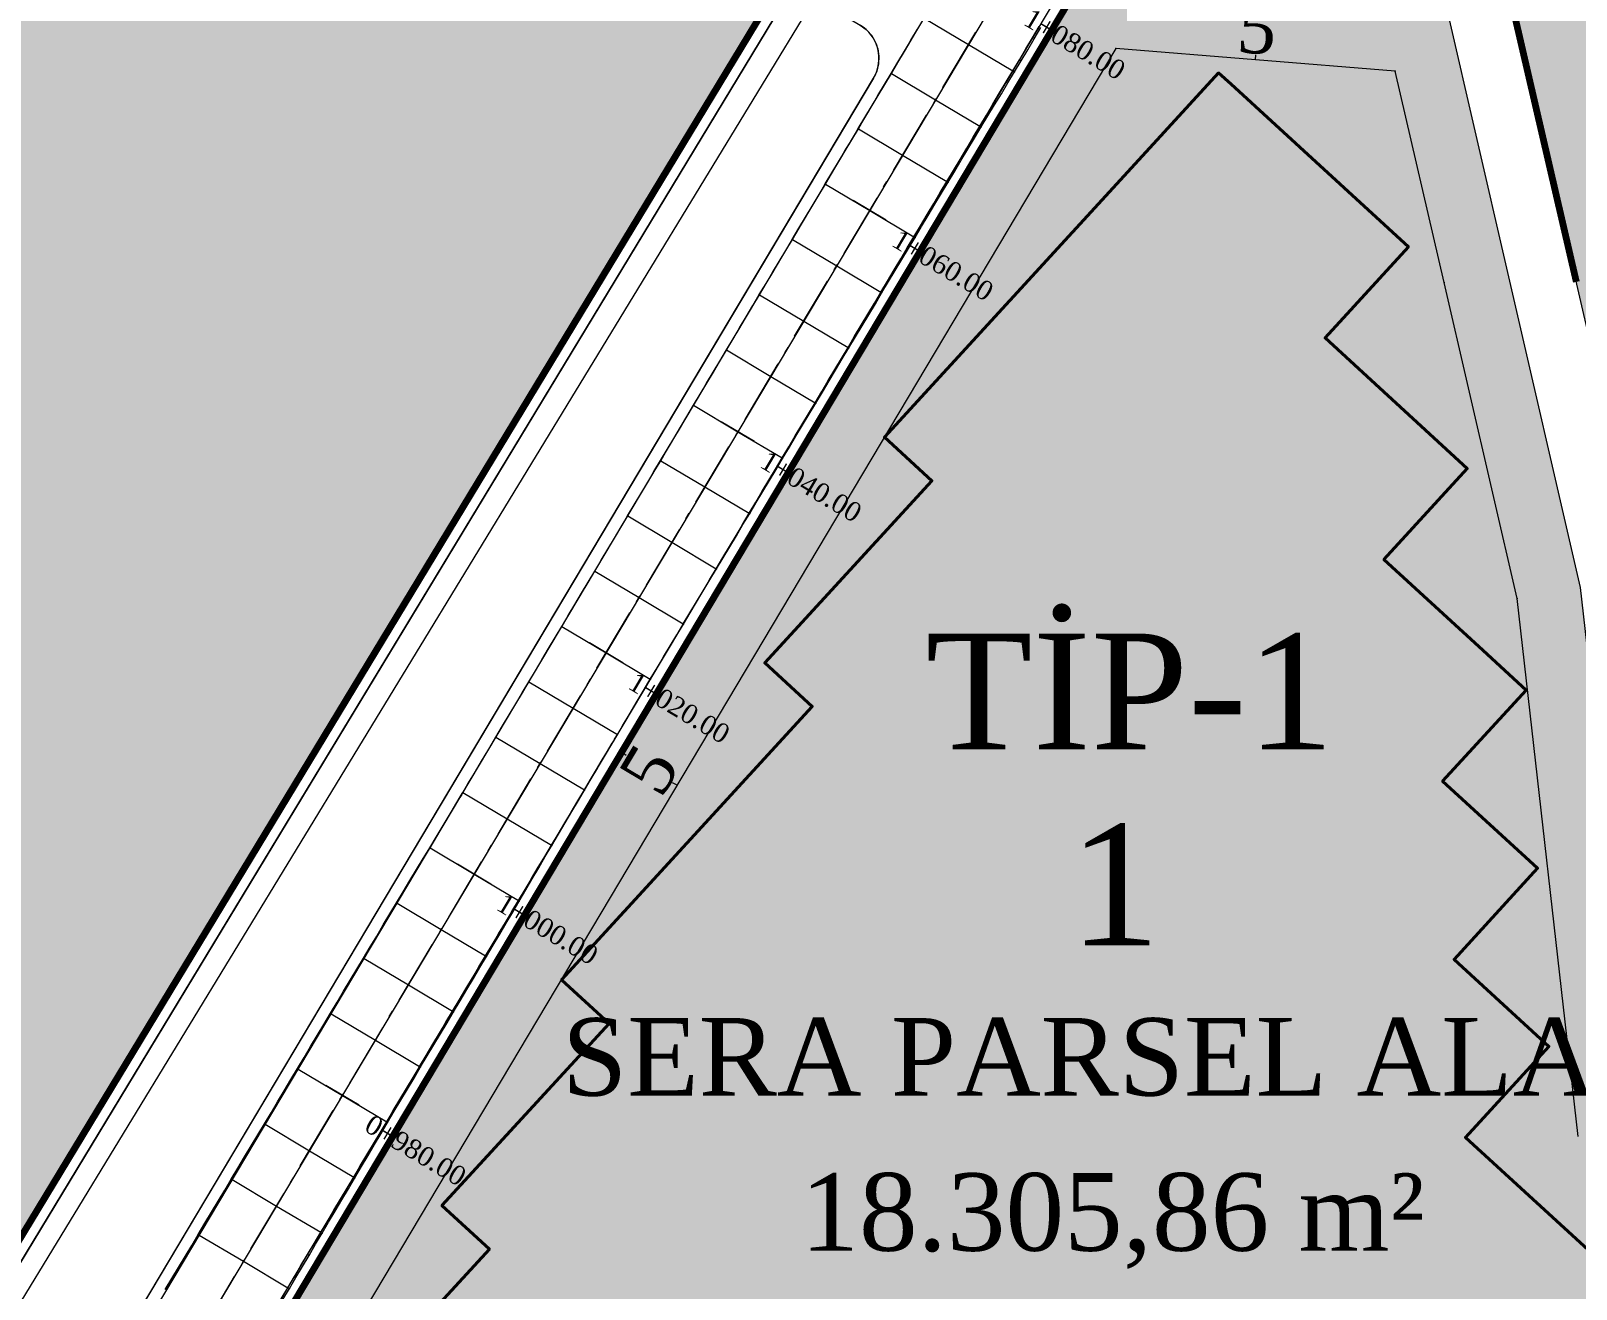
# Model space of a CAD drawing. Header units: metres. Extents: x 478603 to 489313, y 4282657 to 4289463.
# Drawn here: x 480292.3 to 480412.3, y 4287567.8 to 4287665.5 of the extents above; entities that cross this region are included whole.
import ezdxf

# ---------------------------------------------------------------- set-up
doc = ezdxf.new("R2010")
doc.units = ezdxf.units.M
for name, color, linetype, lineweight in [('ADAKENARI', 18, 'Continuous', 0), ('DEGER', 18, 'Continuous', 20), ('EKS_5', 5, 'Continuous', 0), ('EKSENLER', 3, 'Continuous', 0), ('HDA_5', 30, 'Continuous', 0), ('HDO_5', 30, 'Continuous', 0), ('KALDIRIM', 11, 'Continuous', 0), ('KDA_5', 150, 'Continuous', 20), ('KDO_5', 150, 'Continuous', 20), ('KYA_5', 1, 'Continuous', 20), ('KYO_5', 1, 'Continuous', 20), ('PARSEL_ALAN', 254, 'Continuous', 0), ('PARSEL_SERA_ALAN', 9, 'Continuous', 40), ('PL_ALİNMAN', 1, 'Continuous', 0), ('PL_ENKESIT', 1, 'Continuous', 0), ('PL_KM', 4, 'Continuous', 0), ('PL_KMYAZI', 30, 'Continuous', 0), ('REFUJ', 63, 'Continuous', 0), ('REVIZE_ONERI_KAM_SNR', 9, 'Continuous', 0), ('ROL_CEPHE', 1, 'Continuous', 0), ('SEV_KYA_HDA', 3, 'Continuous', 0), ('SEV_KYO_HDO', 3, 'Continuous', 0), ('SEV_YKA_KDA', 3, 'Continuous', 0), ('SEV_YKO_KDO', 3, 'Continuous', 0), ('SNR_PLANONAMAA', 233, 'Continuous', 0), ('SNR_YAPIYAK', 18, 'Continuous', 0), ('YKA_5', 33, 'Continuous', 0), ('YKO_5', 33, 'Continuous', 0)]:
    doc.layers.add(name, color=color, linetype=linetype, lineweight=lineweight)
doc.styles.get("Standard").update_dxf_attribs({"font": 'times.ttf'})

msp = doc.modelspace()

# ---------------------------------------------------------------- hatches: boundary and pattern name
at = {"layer": 'PARSEL_ALAN'}
msp.add_hatch(color=256, dxfattribs=at).paths.add_polyline_path([(480302.06, 4287548.74), (480469.28, 4287395.43), (480458.18, 4287417.68), (480451.65, 4287437.11), (480438.86, 4287505.66), (480417.39, 4287580.58), (480412.67, 4287622.24), (480406.94, 4287647.05), (480402.32, 4287667.05), (480373.88, 4287669.33)])
at = {"layer": 'PARSEL_SERA_ALAN'}
msp.add_hatch(color=256, dxfattribs=at).paths.add_polyline_path([(480321.45, 4287563.79), (480327.94, 4287570.87), (480324.25, 4287574.25), (480337.23, 4287588.4), (480333.54, 4287591.78), (480353.01, 4287613.01), (480349.32, 4287616.39), (480362.3, 4287630.54), (480358.61, 4287633.92), (480378.07, 4287655.15), (480384.56, 4287662.22), (480385.53, 4287661.34), (480399.3, 4287648.71), (480392.82, 4287641.63), (480403.87, 4287631.49), (480397.39, 4287624.42), (480404.76, 4287617.66), (480408.44, 4287614.28), (480401.95, 4287607.2), (480409.32, 4287600.45), (480402.84, 4287593.37), (480410.21, 4287586.61), (480403.72, 4287579.54), (480414.78, 4287569.4), (480408.29, 4287562.32), (480419.35, 4287552.19), (480412.86, 4287545.11), (480423.91, 4287534.97), (480417.43, 4287527.9), (480428.48, 4287517.76), (480422, 4287510.68), (480433.05, 4287500.55), (480426.56, 4287493.47), (480437.62, 4287483.33), (480431.13, 4287476.26), (480438.5, 4287469.5), (480432.02, 4287462.42), (480443.07, 4287452.29), (480436.58, 4287445.21), (480443.96, 4287438.45), (480437.47, 4287431.38), (480308.48, 4287549.64)])
at = {"layer": 'REVIZE_ONERI_KAM_SNR'}
msp.add_hatch(color=256, dxfattribs=at).paths.add_polyline_path([(480391.37, 4287736.67), (479958.38, 4287021.55), (479846.66, 4286823.22), (479817.89, 4286807.32), (479678.54, 4286593.14), (479667.02, 4286563.36), (479171.87, 4285664.49), (479060.05, 4285423.5), (478955.18, 4285211.94), (478971.57, 4285181.44), (478973.58, 4285138.06), (478896.83, 4284994.41), (478884.26, 4284953.22), (478871.38, 4284822.15), (478829.64, 4284818.29), (478829.64, 4284859.4), (478806.79, 4284865.48), (478716.87, 4284674.35), (478705.55, 4284645.23), (478602.86, 4284697.15), (478665.09, 4284834.56), (478661.84, 4284859.59), (478721.27, 4284982.03), (478734.09, 4284989.86), (478857.78, 4285241.35), (478838.86, 4285277.85), (478831.67, 4285382.6), (478866.61, 4285387.39), (478882.65, 4285289.09), (479341.44, 4286225.89), (479492.42, 4286515.34), (479668.69, 4286852.71), (479834.72, 4287134.36), (480316.15, 4287820.51), (480353.75, 4287856.55), (480321.39, 4287969.42), (480358.64, 4287985.06), (480384.47, 4287906.35), (480463.86, 4288018.44), (480598.66, 4288207.44), (480775.09, 4288481.28), (480856.22, 4288581.77), (481195.87, 4289025.92), (481277.92, 4288967.09), (481191.32, 4288856.62), (480684.78, 4288177.97), (480420.91, 4287781.11), (480447.15, 4287667.53), (480456.56, 4287584.46), (480422.31, 4287581.55), (480417.61, 4287623.09), (480404.49, 4287679.88)])

# ---------------------------------------------------------------- linework, layer by layer
at = {"layer": 'ADAKENARI', "lineweight": 200}
for p, q in [((480391.37, 4287736.67), (479958.38, 4287021.55)), ((480391.37, 4287736.67), (480412.32, 4287645.99)), ((480032.45, 4287096.08), (480373.88, 4287669.33))]:
    msp.add_line(p, q, dxfattribs=at)
at = {"layer": 'EKS_5'}
for p in [(480365.14, 4287664.42, 952.98), (480362.58, 4287660.13, 952.99), (480360.02, 4287655.83, 953.01), (480357.47, 4287651.54, 953.03), (480354.91, 4287647.24, 953.05), (480352.35, 4287642.94, 953.07), (480349.79, 4287638.65, 953.08), (480347.23, 4287634.35, 953.1), (480344.67, 4287630.06, 953.12), (480342.11, 4287625.76, 953.14), (480339.56, 4287621.47, 953.15), (480337, 4287617.17, 953.17), (480334.44, 4287612.87, 953.19), (480331.88, 4287608.58, 953.21), (480329.32, 4287604.28, 953.23), (480326.76, 4287599.99, 953.24), (480324.2, 4287595.69, 953.26), (480321.65, 4287591.4, 953.28), (480319.09, 4287587.1, 953.3), (480316.53, 4287582.8, 953.32), (480313.97, 4287578.51, 953.33), (480311.41, 4287574.21, 953.35), (480308.85, 4287569.92, 953.37)]:
    msp.add_point(p, dxfattribs=at)
at = {"layer": 'EKSENLER'}
msp.add_line((480392.57, 4287710.48), (480029.26, 4287100.49), dxfattribs=at)
at = {"layer": 'HDA_5'}
msp.add_polyline3d([(480311.79, 4287567.01, 953.32), (480312.3, 4287567.86, 953.32), (480312.81, 4287568.72, 953.32), (480313.32, 4287569.58, 953.31), (480313.83, 4287570.44, 953.31), (480314.35, 4287571.3, 953.3), (480314.86, 4287572.16, 953.3), (480315.37, 4287573.02, 953.3), (480315.88, 4287573.88, 953.29), (480316.39, 4287574.74, 953.29), (480316.9, 4287575.6, 953.29), (480317.42, 4287576.46, 953.28), (480317.93, 4287577.32, 953.28), (480318.44, 4287578.17, 953.28), (480318.95, 4287579.03, 953.27), (480319.46, 4287579.89, 953.27), (480319.97, 4287580.75, 953.27), (480320.49, 4287581.61, 953.26), (480321, 4287582.47, 953.26), (480321.51, 4287583.33, 953.25), (480322.02, 4287584.19, 953.25), (480322.53, 4287585.05, 953.25), (480323.04, 4287585.91, 953.24), (480323.56, 4287586.77, 953.24), (480324.07, 4287587.63, 953.24), (480324.58, 4287588.48, 953.23), (480325.09, 4287589.34, 953.23), (480325.6, 4287590.2, 953.23), (480326.11, 4287591.06, 953.22), (480326.63, 4287591.92, 953.22), (480327.14, 4287592.78, 953.22), (480327.65, 4287593.64, 953.21), (480328.16, 4287594.5, 953.21), (480328.67, 4287595.36, 953.2), (480329.19, 4287596.22, 953.2), (480329.7, 4287597.08, 953.2), (480330.21, 4287597.94, 953.19), (480330.72, 4287598.79, 953.19), (480331.23, 4287599.65, 953.19), (480331.74, 4287600.51, 953.18), (480332.26, 4287601.37, 953.18), (480332.77, 4287602.23, 953.18), (480333.28, 4287603.09, 953.17), (480333.79, 4287603.95, 953.17), (480334.3, 4287604.81, 953.17), (480334.81, 4287605.67, 953.16), (480335.33, 4287606.53, 953.16), (480336.35, 4287608.24, 953.22)], dxfattribs=at)
for p in [(480335.33, 4287606.53, 953.16), (480332.77, 4287602.23, 953.18), (480330.21, 4287597.94, 953.19), (480327.65, 4287593.64, 953.21), (480325.09, 4287589.34, 953.23), (480322.53, 4287585.05, 953.25), (480319.97, 4287580.75, 953.27), (480317.42, 4287576.46, 953.28), (480314.86, 4287572.16, 953.3), (480312.3, 4287567.86, 953.32)]:
    msp.add_point(p, dxfattribs=at)
at = {"layer": 'HDO_5'}
msp.add_polyline3d([(480302.85, 4287567.67, 953.34), (480303.36, 4287568.53, 953.33), (480303.87, 4287569.39, 953.33), (480304.38, 4287570.25, 953.33), (480304.9, 4287571.11, 953.32), (480305.41, 4287571.97, 953.32), (480305.92, 4287572.83, 953.32), (480306.43, 4287573.69, 953.31), (480306.94, 4287574.55, 953.31), (480307.45, 4287575.41, 953.3), (480307.97, 4287576.26, 953.3), (480308.48, 4287577.12, 953.3), (480308.99, 4287577.98, 953.29), (480309.5, 4287578.84, 953.29), (480310.01, 4287579.7, 953.29), (480310.53, 4287580.56, 953.28), (480311.04, 4287581.42, 953.28), (480311.55, 4287582.28, 953.28), (480312.06, 4287583.14, 953.27), (480312.57, 4287584, 953.27), (480313.08, 4287584.86, 953.27), (480313.6, 4287585.72, 953.26), (480314.11, 4287586.57, 953.26), (480314.62, 4287587.43, 953.25), (480315.13, 4287588.29, 953.25), (480315.64, 4287589.15, 953.25), (480316.15, 4287590.01, 953.24), (480316.67, 4287590.87, 953.24), (480317.18, 4287591.73, 953.24), (480317.69, 4287592.59, 953.23), (480318.2, 4287593.45, 953.23), (480318.71, 4287594.31, 953.23), (480319.22, 4287595.17, 953.22), (480319.74, 4287596.03, 953.22), (480320.25, 4287596.88, 953.22), (480320.76, 4287597.74, 953.21), (480321.27, 4287598.6, 953.21), (480321.78, 4287599.46, 953.2), (480322.29, 4287600.32, 953.2), (480322.81, 4287601.18, 953.2), (480323.32, 4287602.04, 953.19), (480324.37, 4287603.8, 953.26)], dxfattribs=at)
for p in [(480323.32, 4287602.04, 953.19), (480320.76, 4287597.74, 953.21), (480318.2, 4287593.45, 953.23), (480315.64, 4287589.15, 953.25), (480313.08, 4287584.86, 953.27), (480310.53, 4287580.56, 953.28), (480307.97, 4287576.26, 953.3), (480305.41, 4287571.97, 953.32)]:
    msp.add_point(p, dxfattribs=at)
at = {"layer": 'KALDIRIM'}
for p, q in [((479854.18, 4286814.36), (480371.62, 4287683.12)), ((480378.66, 4287679.3), (480032.7, 4287098.44))]:
    msp.add_line(p, q, dxfattribs=at)
at = {"layer": 'KDA_5'}
msp.add_polyline3d([(480337.4, 4287610.03, 953.19), (480337.45, 4287610.11, 953.19), (480337.5, 4287610.19, 953.18), (480337.57, 4287610.3, 953.16), (480337.67, 4287610.48, 953.15), (480337.88, 4287610.83, 953.11), (480338.28, 4287611.5, 953.1), (480338.79, 4287612.36, 953.09), (480339.34, 4287613.27, 953.09), (480339.89, 4287614.2, 953.08), (480340.44, 4287615.12, 953.07), (480340.97, 4287616, 953.03), (480341.48, 4287616.86, 952.99), (480341.99, 4287617.71, 952.95), (480342.5, 4287618.56, 952.91), (480343.01, 4287619.41, 952.87), (480343.52, 4287620.27, 952.81), (480344.03, 4287621.12, 952.74), (480344.55, 4287621.98, 952.67), (480345.06, 4287622.84, 952.61), (480345.58, 4287623.7, 952.54), (480346.09, 4287624.56, 952.49), (480346.61, 4287625.42, 952.44), (480347.12, 4287626.27, 952.39), (480347.63, 4287627.13, 952.34), (480348.15, 4287627.99, 952.28), (480348.66, 4287628.85, 952.23), (480349.17, 4287629.71, 952.18), (480349.69, 4287630.56, 952.13), (480350.2, 4287631.42, 952.08), (480350.71, 4287632.28, 952.03), (480351.23, 4287633.14, 951.99), (480351.74, 4287634, 951.94), (480352.26, 4287634.85, 951.9), (480352.77, 4287635.71, 951.85), (480353.28, 4287636.57, 951.81), (480353.8, 4287637.43, 951.75), (480354.31, 4287638.29, 951.7), (480354.82, 4287639.14, 951.64), (480355.34, 4287640, 951.59), (480355.85, 4287640.86, 951.54), (480356.37, 4287641.72, 951.49), (480356.88, 4287642.57, 951.44), (480357.39, 4287643.43, 951.39), (480357.91, 4287644.29, 951.34), (480358.42, 4287645.15, 951.29), (480358.93, 4287646.01, 951.24), (480359.45, 4287646.86, 951.19), (480359.96, 4287647.72, 951.13), (480360.48, 4287648.58, 951.08), (480360.99, 4287649.44, 951.03), (480361.5, 4287650.3, 950.98), (480362.02, 4287651.15, 950.93), (480362.53, 4287652.01, 950.88), (480363.04, 4287652.87, 950.83), (480363.56, 4287653.73, 950.78), (480364.07, 4287654.59, 950.72), (480364.58, 4287655.44, 950.66), (480365.1, 4287656.3, 950.6), (480365.61, 4287657.16, 950.54), (480366.13, 4287658.02, 950.48), (480366.65, 4287658.87, 950.32), (480367.17, 4287659.73, 950.15), (480367.69, 4287660.58, 949.99), (480368.2, 4287661.44, 949.82), (480368.72, 4287662.29, 949.66), (480369.23, 4287663.15, 949.71), (480369.74, 4287664.01, 949.77), (480370.25, 4287664.87, 949.83), (480370.76, 4287665.73, 949.88)], dxfattribs=at)
for p in [(480368.72, 4287662.29, 949.66), (480366.13, 4287658.02, 950.48), (480363.56, 4287653.73, 950.78), (480360.99, 4287649.44, 951.03), (480358.42, 4287645.15, 951.29), (480355.85, 4287640.86, 951.54), (480353.28, 4287636.57, 951.81), (480350.71, 4287632.28, 952.03), (480348.15, 4287627.99, 952.28), (480345.58, 4287623.7, 952.54), (480343.01, 4287619.41, 952.87), (480340.44, 4287615.12, 953.07), (480337.88, 4287610.83, 953.11)]:
    msp.add_point(p, dxfattribs=at)
at = {"layer": 'KDO_5'}
msp.add_polyline3d([(480325.68, 4287605.98, 953.23), (480325.66, 4287605.96, 953.21), (480325.66, 4287605.95, 953.2), (480325.66, 4287605.96, 953.19), (480325.71, 4287606.04, 953.12), (480325.88, 4287606.33, 952.9), (480326.27, 4287606.99, 952.87), (480326.78, 4287607.84, 952.84), (480327.33, 4287608.76, 952.8), (480327.89, 4287609.7, 952.77), (480328.44, 4287610.63, 952.73), (480328.97, 4287611.51, 952.73), (480329.48, 4287612.37, 952.73), (480329.99, 4287613.22, 952.73), (480330.49, 4287614.07, 952.72), (480331, 4287614.92, 952.72), (480331.51, 4287615.78, 952.72), (480332.02, 4287616.64, 952.72), (480332.53, 4287617.5, 952.72), (480333.05, 4287618.36, 952.72), (480333.56, 4287619.22, 952.72), (480334.07, 4287620.08, 952.65), (480334.58, 4287620.94, 952.58), (480335.09, 4287621.8, 952.52), (480335.6, 4287622.66, 952.45), (480336.12, 4287623.51, 952.38), (480336.63, 4287624.37, 952.32), (480337.14, 4287625.23, 952.27), (480337.65, 4287626.09, 952.21), (480338.16, 4287626.95, 952.15), (480338.67, 4287627.81, 952.1), (480339.19, 4287628.67, 952.07), (480339.7, 4287629.53, 952.03), (480340.21, 4287630.39, 952), (480340.72, 4287631.25, 951.97), (480341.23, 4287632.11, 951.94), (480341.74, 4287632.97, 951.88), (480342.25, 4287633.83, 951.82), (480342.77, 4287634.69, 951.76), (480343.28, 4287635.54, 951.7), (480343.79, 4287636.4, 951.65), (480344.3, 4287637.26, 951.58), (480344.81, 4287638.12, 951.52), (480345.32, 4287638.98, 951.46), (480345.84, 4287639.84, 951.4), (480346.35, 4287640.7, 951.34), (480346.86, 4287641.56, 951.29), (480347.37, 4287642.42, 951.24), (480347.88, 4287643.28, 951.19), (480348.39, 4287644.14, 951.14), (480348.9, 4287645, 951.1), (480349.42, 4287645.86, 951.06), (480349.93, 4287646.72, 951.03), (480350.44, 4287647.57, 950.99), (480350.95, 4287648.43, 950.96), (480351.46, 4287649.29, 950.93), (480351.97, 4287650.15, 950.87), (480352.49, 4287651.01, 950.81), (480353, 4287651.87, 950.75), (480353.51, 4287652.73, 950.69), (480354.02, 4287653.59, 950.63), (480354.53, 4287654.45, 950.56), (480355.04, 4287655.31, 950.48), (480355.55, 4287656.17, 950.4), (480356.07, 4287657.03, 950.32), (480356.58, 4287657.89, 950.25), (480357.09, 4287658.75, 950.2), (480357.6, 4287659.6, 950.15), (480358.11, 4287660.46, 950.1), (480358.62, 4287661.32, 950.06), (480359.13, 4287662.18, 950.01), (480359.65, 4287663.04, 949.88), (480360.16, 4287663.9, 949.75), (480360.67, 4287664.76, 949.62), (480361.18, 4287665.62, 949.49)], dxfattribs=at)
for p in [(480359.13, 4287662.18, 950.01), (480356.58, 4287657.89, 950.25), (480354.02, 4287653.59, 950.63), (480351.46, 4287649.29, 950.93), (480348.9, 4287645, 951.1), (480346.35, 4287640.7, 951.34), (480343.79, 4287636.4, 951.65), (480341.23, 4287632.11, 951.94), (480338.67, 4287627.81, 952.1), (480336.12, 4287623.51, 952.38), (480333.56, 4287619.22, 952.72), (480331, 4287614.92, 952.72), (480328.44, 4287610.63, 952.73), (480325.88, 4287606.33, 952.9)]:
    msp.add_point(p, dxfattribs=at)
at = {"layer": 'KYA_5'}
msp.add_polyline3d([(480311.9, 4287566.94, 954.61), (480312.41, 4287567.8, 954.59), (480312.92, 4287568.66, 954.56), (480313.43, 4287569.52, 954.53), (480313.94, 4287570.38, 954.51), (480314.45, 4287571.24, 954.48), (480314.96, 4287572.1, 954.45), (480315.46, 4287572.96, 954.41), (480315.97, 4287573.82, 954.37), (480316.48, 4287574.68, 954.33), (480316.99, 4287575.55, 954.29), (480317.5, 4287576.41, 954.25), (480318.01, 4287577.27, 954.22), (480318.52, 4287578.13, 954.19), (480319.03, 4287578.99, 954.15), (480319.54, 4287579.85, 954.12), (480320.04, 4287580.71, 954.09), (480320.56, 4287581.57, 954.08), (480321.07, 4287582.43, 954.07), (480321.58, 4287583.29, 954.06), (480322.09, 4287584.15, 954.05), (480322.6, 4287585.01, 954.04), (480323.11, 4287585.87, 954.04), (480323.62, 4287586.73, 954.04), (480324.14, 4287587.58, 954.03), (480324.65, 4287588.44, 954.03), (480325.16, 4287589.3, 954.02), (480325.67, 4287590.16, 954.02), (480326.18, 4287591.02, 954.02), (480326.7, 4287591.88, 954.01), (480327.21, 4287592.74, 954.01), (480327.72, 4287593.6, 954), (480328.23, 4287594.46, 953.97), (480328.74, 4287595.32, 953.93), (480329.25, 4287596.18, 953.9), (480329.76, 4287597.04, 953.86), (480330.26, 4287597.9, 953.83), (480330.77, 4287598.76, 953.74), (480331.27, 4287599.63, 953.65), (480331.77, 4287600.49, 953.56), (480332.28, 4287601.35, 953.47), (480332.78, 4287602.22, 953.38), (480333.3, 4287603.1, 953.35), (480333.82, 4287603.97, 953.32), (480334.34, 4287604.84, 953.29), (480334.85, 4287605.7, 953.26), (480335.33, 4287606.52, 953.24), (480335.77, 4287607.27, 953.23), (480336.19, 4287607.97, 953.22), (480336.6, 4287608.66, 953.21), (480337, 4287609.35, 953.2), (480337.4, 4287610.03, 953.19)], dxfattribs=at)
for p in [(480335.33, 4287606.52, 953.24), (480332.78, 4287602.22, 953.38), (480330.26, 4287597.9, 953.83), (480327.72, 4287593.6, 954), (480325.16, 4287589.3, 954.02), (480322.6, 4287585.01, 954.04), (480320.04, 4287580.71, 954.09), (480317.5, 4287576.41, 954.25), (480314.96, 4287572.1, 954.45), (480312.41, 4287567.8, 954.59)]:
    msp.add_point(p, dxfattribs=at)
at = {"layer": 'KYO_5'}
msp.add_polyline3d([(480302.78, 4287567.72, 954.2), (480303.29, 4287568.58, 954.18), (480303.8, 4287569.43, 954.16), (480304.31, 4287570.29, 954.14), (480304.83, 4287571.15, 954.12), (480305.34, 4287572.01, 954.1), (480305.85, 4287572.87, 954.09), (480306.37, 4287573.73, 954.07), (480306.88, 4287574.58, 954.05), (480307.39, 4287575.44, 954.04), (480307.9, 4287576.3, 954.02), (480308.42, 4287577.16, 954), (480308.93, 4287578.02, 953.97), (480309.45, 4287578.88, 953.94), (480309.96, 4287579.73, 953.91), (480310.47, 4287580.59, 953.89), (480310.99, 4287581.45, 953.87), (480311.5, 4287582.31, 953.86), (480312.01, 4287583.17, 953.84), (480312.52, 4287584.03, 953.82), (480313.04, 4287584.88, 953.81), (480313.55, 4287585.74, 953.8), (480314.06, 4287586.6, 953.79), (480314.57, 4287587.46, 953.78), (480315.09, 4287588.32, 953.77), (480315.6, 4287589.18, 953.76), (480316.11, 4287590.04, 953.74), (480316.62, 4287590.9, 953.72), (480317.14, 4287591.75, 953.7), (480317.65, 4287592.61, 953.69), (480318.16, 4287593.47, 953.67), (480318.68, 4287594.33, 953.64), (480319.19, 4287595.18, 953.62), (480319.7, 4287596.04, 953.59), (480320.22, 4287596.9, 953.57), (480320.73, 4287597.76, 953.54), (480321.25, 4287598.62, 953.49), (480321.77, 4287599.49, 953.44), (480322.29, 4287600.35, 953.38), (480322.81, 4287601.21, 953.33), (480323.31, 4287602.04, 953.28), (480323.8, 4287602.85, 953.27), (480324.27, 4287603.64, 953.26), (480324.74, 4287604.42, 953.25), (480325.21, 4287605.2, 953.24), (480325.68, 4287605.98, 953.23)], dxfattribs=at)
for p in [(480323.31, 4287602.04, 953.28), (480320.73, 4287597.76, 953.54), (480318.16, 4287593.47, 953.67), (480315.6, 4287589.18, 953.76), (480313.04, 4287584.88, 953.81), (480310.47, 4287580.59, 953.89), (480307.9, 4287576.3, 954.02), (480305.34, 4287572.01, 954.1)]:
    msp.add_point(p, dxfattribs=at)
at = {"layer": 'PARSEL_ALAN'}
for points in [[(480302.06, 4287548.74, 954.88), (480469.28, 4287395.43, 964.15), (480458.18, 4287417.68, 963.42), (480451.65, 4287437.11, 962.91), (480438.86, 4287505.66, 959.76), (480417.39, 4287580.58, 957.45), (480412.67, 4287622.24, 955.64), (480406.94, 4287647.05, 954.03), (480402.32, 4287667.05, 952.65), (480373.88, 4287669.33, 950.24), (480302.06, 4287548.74, 954.88)], [(480302.06, 4287548.74, 0), (480469.28, 4287395.43, 0), (480458.18, 4287417.68, 0), (480451.65, 4287437.11, 0), (480438.86, 4287505.66, 0), (480417.39, 4287580.58, 0), (480412.67, 4287622.24, 0), (480406.94, 4287647.05, 0), (480402.32, 4287667.05, 0), (480373.88, 4287669.33, 0), (480302.06, 4287548.74, 0)]]:
    msp.add_polyline3d(points, close=True, dxfattribs=at)
at = {"layer": 'PARSEL_SERA_ALAN'}
msp.add_polyline3d([(480321.45, 4287563.79, 0), (480327.94, 4287570.87, 0), (480324.25, 4287574.25, 0), (480337.23, 4287588.4, 0), (480333.54, 4287591.78, 0), (480353.01, 4287613.01, 0), (480349.32, 4287616.39, 0), (480362.3, 4287630.54, 0), (480358.61, 4287633.92, 0), (480378.07, 4287655.15, 0), (480384.56, 4287662.22, 0), (480385.53, 4287661.34, 0), (480399.3, 4287648.71, 0), (480392.82, 4287641.63, 0), (480403.87, 4287631.49, 0), (480397.39, 4287624.42, 0), (480404.76, 4287617.66, 0), (480408.44, 4287614.28, 0), (480401.95, 4287607.2, 0), (480409.32, 4287600.45, 0), (480402.84, 4287593.37, 0), (480410.21, 4287586.61, 0), (480403.72, 4287579.54, 0), (480414.78, 4287569.4, 0)], dxfattribs=at)
msp.add_polyline3d([(480321.45, 4287563.79, 0), (480327.94, 4287570.87, 0), (480324.25, 4287574.25, 0), (480337.23, 4287588.4, 0), (480333.54, 4287591.78, 0), (480353.01, 4287613.01, 0), (480349.32, 4287616.39, 0), (480362.3, 4287630.54, 0), (480358.61, 4287633.92, 0), (480378.07, 4287655.15, 0), (480384.56, 4287662.22, 0), (480385.53, 4287661.34, 0), (480399.3, 4287648.71, 0), (480392.82, 4287641.63, 0), (480403.87, 4287631.49, 0), (480397.39, 4287624.42, 0), (480404.76, 4287617.66, 0), (480408.44, 4287614.28, 0), (480401.95, 4287607.2, 0), (480409.32, 4287600.45, 0), (480402.84, 4287593.37, 0), (480410.21, 4287586.61, 0), (480403.72, 4287579.54, 0), (480414.78, 4287569.4, 0)], dxfattribs=at)
at = {"layer": 'PL_ALİNMAN'}
for p, q in [((480363.16, 4287661.09), (480365.71, 4287665.38)), ((480362.39, 4287659.8), (480362.64, 4287660.23)), ((480359.32, 4287654.64), (480361.88, 4287658.94)), ((480358.55, 4287653.36), (480358.81, 4287653.78)), ((480355.48, 4287648.2), (480358.04, 4287652.5)), ((480354.71, 4287646.91), (480354.97, 4287647.34)), ((480351.64, 4287641.76), (480354.2, 4287646.05)), ((480350.87, 4287640.47), (480351.13, 4287640.9)), ((480347.8, 4287635.31), (480350.36, 4287639.61)), ((480347.04, 4287634.02), (480347.29, 4287634.45)), ((480343.97, 4287628.87), (480346.52, 4287633.17)), ((480343.2, 4287627.58), (480343.45, 4287628.01)), ((480340.13, 4287622.43), (480342.69, 4287626.72)), ((480339.36, 4287621.14), (480339.62, 4287621.57)), ((480336.29, 4287615.98), (480338.85, 4287620.28)), ((480335.52, 4287614.69), (480335.78, 4287615.12)), ((480332.45, 4287609.54), (480335.01, 4287613.83)), ((480331.68, 4287608.25), (480331.94, 4287608.68)), ((480328.61, 4287603.09), (480331.17, 4287607.39)), ((480327.85, 4287601.81), (480328.1, 4287602.24)), ((480324.78, 4287596.65), (480327.34, 4287600.95)), ((480324.01, 4287595.36), (480324.26, 4287595.79)), ((480320.94, 4287590.21), (480323.5, 4287594.5)), ((480320.17, 4287588.92), (480320.43, 4287589.35)), ((480317.1, 4287583.76), (480319.66, 4287588.06)), ((480316.33, 4287582.48), (480316.59, 4287582.9)), ((480313.26, 4287577.32), (480315.82, 4287581.62)), ((480312.5, 4287576.03), (480312.75, 4287576.46)), ((480309.42, 4287570.88), (480311.98, 4287575.17)), ((480308.66, 4287569.59), (480308.91, 4287570.02)), ((480305.59, 4287564.43), (480308.15, 4287568.73))]:
    msp.add_line(p, q, dxfattribs=at)
at = {"layer": 'PL_ENKESIT'}
for points in [[(480361.69, 4287666.48, 949.36), (480361.71, 4287666.47, 952.98), (480365.14, 4287664.42, 952.98), (480368.58, 4287662.38, 952.98), (480368.72, 4287662.29, 949.66)], [(480359.13, 4287662.18, 950.01), (480359.15, 4287662.17, 952.99), (480362.58, 4287660.13, 952.99), (480366.02, 4287658.08, 952.99), (480366.13, 4287658.02, 950.48)], [(480356.58, 4287657.89, 950.25), (480356.59, 4287657.88, 953.01), (480360.02, 4287655.83, 953.01), (480363.46, 4287653.79, 953.01), (480363.56, 4287653.73, 950.78)], [(480354.02, 4287653.59, 950.63), (480354.03, 4287653.58, 953.03), (480357.47, 4287651.54, 953.03), (480360.9, 4287649.49, 953.03), (480360.99, 4287649.44, 951.03)], [(480351.46, 4287649.29, 950.93), (480351.47, 4287649.29, 953.05), (480354.91, 4287647.24, 953.05), (480358.34, 4287645.19, 953.05), (480358.42, 4287645.15, 951.29)], [(480348.9, 4287645, 951.1), (480348.91, 4287644.99, 953.07), (480352.35, 4287642.94, 953.07), (480355.79, 4287640.9, 953.07), (480355.85, 4287640.86, 951.54)], [(480346.35, 4287640.7, 951.34), (480346.35, 4287640.7, 953.08), (480349.79, 4287638.65, 953.08), (480353.23, 4287636.6, 953.08), (480353.28, 4287636.57, 951.81)], [(480343.79, 4287636.4, 951.65), (480343.8, 4287636.4, 953.1), (480347.23, 4287634.35, 953.1), (480350.67, 4287632.31, 953.1), (480350.71, 4287632.28, 952.03)], [(480341.23, 4287632.11, 951.94), (480341.24, 4287632.1, 953.12), (480344.67, 4287630.06, 953.12), (480348.11, 4287628.01, 953.12), (480348.15, 4287627.99, 952.28)], [(480338.67, 4287627.81, 952.1), (480338.68, 4287627.81, 953.14), (480342.11, 4287625.76, 953.14), (480345.55, 4287623.71, 953.14), (480345.58, 4287623.7, 952.54)], [(480336.12, 4287623.51, 952.38), (480336.12, 4287623.51, 953.15), (480339.56, 4287621.47, 953.15), (480342.99, 4287619.42, 953.15), (480343.01, 4287619.41, 952.87)], [(480333.56, 4287619.22, 952.72), (480333.56, 4287619.22, 953.17), (480337, 4287617.17, 953.17), (480340.43, 4287615.12, 953.17), (480340.44, 4287615.12, 953.07)], [(480331, 4287614.92, 952.72), (480331, 4287614.92, 953.19), (480334.44, 4287612.87, 953.19), (480337.88, 4287610.83, 953.19), (480337.88, 4287610.83, 953.11)], [(480328.44, 4287610.63, 952.73), (480328.44, 4287610.63, 953.21), (480331.88, 4287608.58, 953.21), (480335.32, 4287606.53, 953.21), (480335.33, 4287606.53, 953.16), (480335.33, 4287606.52, 953.24)], [(480325.88, 4287606.33, 952.9), (480325.89, 4287606.33, 953.23), (480329.32, 4287604.28, 953.23), (480332.76, 4287602.24, 953.23), (480332.77, 4287602.23, 953.18), (480332.78, 4287602.22, 953.38)], [(480323.31, 4287602.04, 953.28), (480323.32, 4287602.04, 953.19), (480323.33, 4287602.03, 953.24), (480326.76, 4287599.99, 953.24), (480330.2, 4287597.94, 953.24), (480330.21, 4287597.94, 953.19), (480330.26, 4287597.9, 953.83)], [(480320.73, 4287597.76, 953.54), (480320.76, 4287597.74, 953.21), (480320.77, 4287597.74, 953.26), (480324.2, 4287595.69, 953.26), (480327.64, 4287593.64, 953.26), (480327.65, 4287593.64, 953.21), (480327.72, 4287593.6, 954)], [(480318.16, 4287593.47, 953.67), (480318.2, 4287593.45, 953.23), (480318.21, 4287593.44, 953.28), (480321.65, 4287591.4, 953.28), (480325.08, 4287589.35, 953.28), (480325.09, 4287589.34, 953.23), (480325.16, 4287589.3, 954.02)], [(480315.6, 4287589.18, 953.76), (480315.64, 4287589.15, 953.25), (480315.65, 4287589.15, 953.3), (480319.09, 4287587.1, 953.3), (480322.52, 4287585.05, 953.3), (480322.53, 4287585.05, 953.25), (480322.6, 4287585.01, 954.04)], [(480313.04, 4287584.88, 953.81), (480313.08, 4287584.86, 953.27), (480313.09, 4287584.85, 953.32), (480316.53, 4287582.8, 953.32), (480319.97, 4287580.76, 953.32), (480319.97, 4287580.75, 953.27), (480320.04, 4287580.71, 954.09)], [(480310.47, 4287580.59, 953.89), (480310.53, 4287580.56, 953.28), (480310.53, 4287580.56, 953.33), (480313.97, 4287578.51, 953.33), (480317.41, 4287576.46, 953.33), (480317.42, 4287576.46, 953.28), (480317.5, 4287576.41, 954.25)], [(480307.9, 4287576.3, 954.02), (480307.97, 4287576.26, 953.3), (480307.98, 4287576.26, 953.35), (480311.41, 4287574.21, 953.35), (480314.85, 4287572.17, 953.35), (480314.86, 4287572.16, 953.3), (480314.96, 4287572.1, 954.45)], [(480305.34, 4287572.01, 954.1), (480305.41, 4287571.97, 953.32), (480305.42, 4287571.96, 953.37), (480308.85, 4287569.92, 953.37), (480312.29, 4287567.87, 953.37), (480312.3, 4287567.86, 953.32), (480312.41, 4287567.8, 954.59)]]:
    msp.add_polyline3d(points, dxfattribs=at)
at = {"layer": 'PL_KM'}
for p, q in [((480358.76, 4287650.77), (480356.18, 4287652.3)), ((480348.52, 4287633.59), (480345.94, 4287635.12)), ((480338.29, 4287616.4), (480335.71, 4287617.94)), ((480328.05, 4287599.22), (480325.47, 4287600.75)), ((480317.82, 4287582.04), (480315.24, 4287583.57))]:
    msp.add_line(p, q, dxfattribs=at)
at = {"layer": 'REFUJ'}
for p, q in [((480350.02, 4287666.45), (479959.25, 4287021.04)), ((479853.4, 4286815.01), (480357.77, 4287661.82))]:
    msp.add_line(p, q, dxfattribs=at)
msp.add_polyline3d([(479959.25, 4287021.04, 0), (480350.02, 4287666.45, 0), (480350.37, 4287666.92, 0), (480350.81, 4287667.31, 0), (480351.31, 4287667.61, 0), (480351.86, 4287667.81, 0), (480352.44, 4287667.9, 0), (480353.02, 4287667.87, 0), (480353.59, 4287667.73, 0), (480354.12, 4287667.48, 0), (480356.72, 4287665.93, 0), (480357.2, 4287665.58, 0), (480357.6, 4287665.15, 0), (480357.9, 4287664.64, 0), (480358.1, 4287664.09, 0), (480358.19, 4287663.51, 0), (480358.16, 4287662.92, 0), (480358.02, 4287662.35, 0), (480357.77, 4287661.82, 0), (479853.4, 4286815.01, 0)], dxfattribs=at)
msp.add_arc((480355.19, 4287663.35), 3, 329.2217, 59.2678, dxfattribs=at)
at = {"layer": 'REVIZE_ONERI_KAM_SNR'}
for points in [[(480684.78, 4288177.97, 0), (480420.91, 4287781.11, 0), (480447.15, 4287667.53, 0), (480456.56, 4287584.46, 0), (480422.31, 4287581.55, 0), (480417.61, 4287623.09, 0), (480404.49, 4287679.88, 0), (480391.37, 4287736.67, 0), (479958.38, 4287021.55, 0), (479846.66, 4286823.22, 0), (479817.89, 4286807.32, 0), (479678.54, 4286593.14, 0), (479667.02, 4286563.36, 0), (479667.02, 4286563.36, 0), (479171.87, 4285664.49, 0)], [(480684.78, 4288177.97, 0), (480420.91, 4287781.11, 0), (480447.15, 4287667.53, 0), (480456.56, 4287584.46, 0), (480422.31, 4287581.55, 0), (480417.61, 4287623.09, 0), (480404.49, 4287679.88, 0), (480391.37, 4287736.67, 0), (480391.37, 4287736.67, 0), (479958.38, 4287021.55, 0), (479846.66, 4286823.22, 0), (479817.89, 4286807.32, 0), (479678.54, 4286593.14, 0), (479667.02, 4286563.36, 0), (479171.87, 4285664.49, 0)], [(480684.78, 4288177.97, 0), (480420.91, 4287781.11, 0), (480447.15, 4287667.53, 0), (480456.56, 4287584.46, 0), (480422.31, 4287581.55, 0), (480417.61, 4287623.09, 0), (480404.49, 4287679.88, 0), (480391.37, 4287736.67, 0), (480391.37, 4287736.67, 0), (479958.38, 4287021.55, 0), (479846.66, 4286823.22, 0), (479817.89, 4286807.32, 0), (479678.54, 4286593.14, 0), (479667.02, 4286563.36, 0), (479171.87, 4285664.49, 0)]]:
    msp.add_polyline3d(points, dxfattribs=at)
at = {"layer": 'ROL_CEPHE'}
for p, q in [((480387.43, 4287663.23), (480387.46, 4287663.63)), ((480338.22, 4287609.45), (480338.56, 4287609.24)), ((480342.51, 4287606.89), (480342.17, 4287607.09))]:
    msp.add_line(p, q, dxfattribs=at)
at = {"layer": 'SEV_KYA_HDA'}
for p, q in [((480335.33, 4287606.52, 953.24), (480335.33, 4287606.52, 953.2)), ((480334.31, 4287604.8, 953.29), (480334.3, 4287604.81, 953.17)), ((480333.29, 4287603.08, 953.35), (480333.29, 4287603.09, 953.26)), ((480332.28, 4287601.36, 953.47), (480332.26, 4287601.37, 953.18)), ((480331.27, 4287599.63, 953.65), (480331.25, 4287599.64, 953.42)), ((480330.26, 4287597.9, 953.83), (480330.21, 4287597.94, 953.19)), ((480329.25, 4287596.18, 953.9), (480329.22, 4287596.2, 953.55)), ((480328.23, 4287594.46, 953.97), (480328.16, 4287594.5, 953.21)), ((480327.21, 4287592.74, 954.01), (480327.17, 4287592.76, 953.61)), ((480326.18, 4287591.02, 954.02), (480326.11, 4287591.06, 953.22)), ((480325.16, 4287589.3, 954.02), (480325.13, 4287589.32, 953.63)), ((480324.14, 4287587.58, 954.03), (480324.07, 4287587.63, 953.24)), ((480323.11, 4287585.87, 954.04), (480323.08, 4287585.89, 953.64)), ((480322.09, 4287584.15, 954.05), (480322.02, 4287584.19, 953.25)), ((480321.07, 4287582.43, 954.07), (480321.03, 4287582.45, 953.66)), ((480320.04, 4287580.71, 954.09), (480319.97, 4287580.75, 953.27)), ((480319.03, 4287578.99, 954.15), (480318.99, 4287579.01, 953.71)), ((480318.01, 4287577.27, 954.22), (480317.93, 4287577.32, 953.28)), ((480316.99, 4287575.55, 954.29), (480316.95, 4287575.57, 953.79)), ((480315.97, 4287573.82, 954.37), (480315.88, 4287573.88, 953.29)), ((480314.96, 4287572.1, 954.45), (480314.91, 4287572.13, 953.88)), ((480313.94, 4287570.38, 954.51), (480313.83, 4287570.44, 953.31)), ((480312.92, 4287568.66, 954.56), (480312.86, 4287568.69, 953.94))]:
    msp.add_line(p, q, dxfattribs=at)
at = {"layer": 'SEV_KYO_HDO'}
for p, q in [((480324.34, 4287603.76, 953.26), (480324.34, 4287603.76, 953.26)), ((480323.31, 4287602.04, 953.28), (480323.32, 4287602.04, 953.19)), ((480322.28, 4287600.33, 953.39), (480322.29, 4287600.33, 953.29)), ((480321.25, 4287598.62, 953.49), (480321.27, 4287598.6, 953.21)), ((480320.22, 4287596.9, 953.57), (480320.23, 4287596.89, 953.39)), ((480319.19, 4287595.19, 953.62), (480319.22, 4287595.17, 953.22)), ((480318.16, 4287593.47, 953.67), (480318.18, 4287593.46, 953.45)), ((480317.14, 4287591.75, 953.7), (480317.18, 4287591.73, 953.24)), ((480316.11, 4287590.04, 953.74), (480316.13, 4287590.02, 953.49)), ((480315.09, 4287588.32, 953.77), (480315.13, 4287588.29, 953.25)), ((480314.06, 4287586.6, 953.79), (480314.08, 4287586.59, 953.52)), ((480313.04, 4287584.88, 953.81), (480313.08, 4287584.86, 953.27)), ((480312.01, 4287583.17, 953.84), (480312.04, 4287583.15, 953.56)), ((480310.99, 4287581.45, 953.87), (480311.04, 4287581.42, 953.28)), ((480309.96, 4287579.73, 953.91), (480309.99, 4287579.72, 953.6)), ((480308.93, 4287578.02, 953.97), (480308.99, 4287577.98, 953.29)), ((480307.9, 4287576.3, 954.02), (480307.94, 4287576.28, 953.66)), ((480306.88, 4287574.58, 954.05), (480306.94, 4287574.55, 953.31)), ((480305.85, 4287572.87, 954.09), (480305.89, 4287572.85, 953.7)), ((480304.83, 4287571.15, 954.12), (480304.9, 4287571.11, 953.32)), ((480303.8, 4287569.43, 954.16), (480303.84, 4287569.41, 953.75))]:
    msp.add_line(p, q, dxfattribs=at)
at = {"layer": 'SEV_YKA_KDA'}
for p, q in [((480370.11, 4287664.95, 952.97), (480370.18, 4287664.91, 951.4)), ((480369.09, 4287663.24, 952.97), (480369.23, 4287663.15, 949.71)), ((480368.07, 4287661.52, 952.98), (480368.14, 4287661.48, 951.4)), ((480367.04, 4287659.8, 952.99), (480367.17, 4287659.73, 950.15)), ((480366.02, 4287658.08, 952.99), (480366.07, 4287658.05, 951.74)), ((480365, 4287656.36, 953), (480365.1, 4287656.3, 950.6)), ((480363.97, 4287654.64, 953.01), (480364.02, 4287654.62, 951.86)), ((480362.95, 4287652.93, 953.02), (480363.04, 4287652.87, 950.83)), ((480361.93, 4287651.21, 953.02), (480361.97, 4287651.18, 951.97)), ((480360.9, 4287649.49, 953.03), (480360.99, 4287649.44, 951.03)), ((480359.88, 4287647.77, 953.04), (480359.92, 4287647.75, 952.08)), ((480358.86, 4287646.05, 953.04), (480358.93, 4287646.01, 951.24)), ((480357.83, 4287644.33, 953.05), (480357.87, 4287644.31, 952.2)), ((480356.81, 4287642.62, 953.06), (480356.88, 4287642.57, 951.44)), ((480355.79, 4287640.9, 953.07), (480355.82, 4287640.88, 952.3)), ((480354.76, 4287639.18, 953.07), (480354.82, 4287639.14, 951.64)), ((480353.74, 4287637.46, 953.08), (480353.77, 4287637.44, 952.42)), ((480352.72, 4287635.74, 953.09), (480352.77, 4287635.71, 951.85)), ((480351.69, 4287634.02, 953.09), (480351.72, 4287634.01, 952.52)), ((480350.67, 4287632.31, 953.1), (480350.71, 4287632.28, 952.03)), ((480349.65, 4287630.59, 953.11), (480349.67, 4287630.58, 952.62)), ((480348.62, 4287628.87, 953.12), (480348.66, 4287628.85, 952.23)), ((480347.6, 4287627.15, 953.12), (480347.62, 4287627.14, 952.73)), ((480346.57, 4287625.43, 953.13), (480346.6, 4287625.42, 952.44)), ((480345.55, 4287623.71, 953.14), (480345.56, 4287623.71, 952.84)), ((480344.53, 4287622, 953.14), (480344.55, 4287621.98, 952.67)), ((480343.5, 4287620.28, 953.15), (480343.51, 4287620.27, 952.98)), ((480342.48, 4287618.56, 953.16), (480342.49, 4287618.55, 952.91)), ((480341.46, 4287616.84, 953.17), (480341.46, 4287616.84, 953.08)), ((480340.43, 4287615.12, 953.17), (480340.44, 4287615.12, 953.07)), ((480339.41, 4287613.41, 953.18), (480339.41, 4287613.4, 953.13)), ((480338.39, 4287611.69, 953.19), (480338.39, 4287611.68, 953.1))]:
    msp.add_line(p, q, dxfattribs=at)
at = {"layer": 'SEV_YKO_KDO'}
for p, q in [((480360.17, 4287663.89, 952.99), (480360.16, 4287663.9, 949.75)), ((480359.15, 4287662.17, 952.99), (480359.14, 4287662.18, 951.5)), ((480358.12, 4287660.46, 953), (480358.11, 4287660.46, 950.1)), ((480357.1, 4287658.74, 953.01), (480357.09, 4287658.74, 951.6)), ((480356.08, 4287657.02, 953.02), (480356.07, 4287657.03, 950.32)), ((480355.05, 4287655.3, 953.02), (480355.05, 4287655.3, 951.75)), ((480354.03, 4287653.58, 953.03), (480354.02, 4287653.59, 950.63)), ((480353.01, 4287651.86, 953.04), (480353, 4287651.87, 951.89)), ((480351.98, 4287650.15, 953.04), (480351.97, 4287650.15, 950.87)), ((480350.96, 4287648.43, 953.05), (480350.95, 4287648.43, 952.01)), ((480349.94, 4287646.71, 953.06), (480349.93, 4287646.72, 951.03)), ((480348.91, 4287644.99, 953.07), (480348.91, 4287644.99, 952.08)), ((480347.89, 4287643.27, 953.07), (480347.88, 4287643.28, 951.19)), ((480346.87, 4287641.56, 953.08), (480346.86, 4287641.56, 952.18)), ((480345.84, 4287639.84, 953.09), (480345.84, 4287639.84, 951.4)), ((480344.82, 4287638.12, 953.09), (480344.82, 4287638.12, 952.31)), ((480343.8, 4287636.4, 953.1), (480343.79, 4287636.4, 951.65)), ((480342.77, 4287634.68, 953.11), (480342.77, 4287634.68, 952.44)), ((480341.75, 4287632.96, 953.12), (480341.74, 4287632.97, 951.88)), ((480340.73, 4287631.25, 953.12), (480340.72, 4287631.25, 952.55)), ((480339.7, 4287629.53, 953.13), (480339.7, 4287629.53, 952.03)), ((480338.68, 4287627.81, 953.14), (480338.68, 4287627.81, 952.62)), ((480337.65, 4287626.09, 953.14), (480337.65, 4287626.09, 952.21)), ((480336.63, 4287624.37, 953.15), (480336.63, 4287624.37, 952.74)), ((480335.61, 4287622.65, 953.16), (480335.6, 4287622.66, 952.45)), ((480334.58, 4287620.94, 953.17), (480334.58, 4287620.94, 952.87)), ((480333.56, 4287619.22, 953.17), (480333.56, 4287619.22, 952.72)), ((480332.54, 4287617.5, 953.18), (480332.54, 4287617.5, 952.95)), ((480331.51, 4287615.78, 953.19), (480331.51, 4287615.78, 952.72)), ((480330.49, 4287614.06, 953.19), (480330.49, 4287614.06, 952.96)), ((480329.47, 4287612.34, 953.2), (480329.47, 4287612.35, 952.73)), ((480328.44, 4287610.63, 953.21), (480328.44, 4287610.63, 952.97)), ((480327.42, 4287608.91, 953.22), (480327.42, 4287608.91, 952.8)), ((480326.4, 4287607.19, 953.22), (480326.4, 4287607.19, 953.04))]:
    msp.add_line(p, q, dxfattribs=at)
at = {"layer": 'SNR_PLANONAMAA'}
msp.add_line((480219.32, 4287448.14, 942.48), (480421.8, 4287780.65, 942.48), dxfattribs=at)
at = {"layer": 'SNR_YAPIYAK'}
for p, q in [((480376.59, 4287664.1, 954.88), (480308.44, 4287549.68, 954.88)), ((480398.27, 4287662.36, 954.88), (480376.59, 4287664.1, 954.88)), ((480402.07, 4287645.93, 954.88), (480398.27, 4287662.36, 954.88)), ((480407.73, 4287621.4, 954.88), (480402.07, 4287645.93, 954.88)), ((480412.47, 4287579.6, 954.88), (480407.73, 4287621.4, 954.88))]:
    msp.add_line(p, q, dxfattribs=at)
for p in [(480376.59, 4287664.1, 950.24), (480376.59, 4287664.1, 950.24), (480398.27, 4287662.36, 952.65), (480398.27, 4287662.36, 952.65), (480402.07, 4287645.93, 954.03), (480402.07, 4287645.93, 954.03), (480407.73, 4287621.4, 955.64), (480407.73, 4287621.4, 955.64)]:
    msp.add_point(p, dxfattribs=at)
at = {"layer": 'YKA_5'}
msp.add_polyline3d([(480311.78, 4287567.01, 953.37), (480312.29, 4287567.87, 953.37), (480312.8, 4287568.73, 953.37), (480313.31, 4287569.59, 953.36), (480313.82, 4287570.45, 953.36), (480314.34, 4287571.31, 953.35), (480314.85, 4287572.17, 953.35), (480315.36, 4287573.02, 953.35), (480315.87, 4287573.88, 953.34), (480316.38, 4287574.74, 953.34), (480316.9, 4287575.6, 953.34), (480317.41, 4287576.46, 953.33), (480317.92, 4287577.32, 953.33), (480318.43, 4287578.18, 953.33), (480318.94, 4287579.04, 953.32), (480319.45, 4287579.9, 953.32), (480319.97, 4287580.76, 953.32), (480320.48, 4287581.62, 953.31), (480320.99, 4287582.48, 953.31), (480321.5, 4287583.33, 953.3), (480322.01, 4287584.19, 953.3), (480322.52, 4287585.05, 953.3), (480323.04, 4287585.91, 953.29), (480323.55, 4287586.77, 953.29), (480324.06, 4287587.63, 953.29), (480324.57, 4287588.49, 953.28), (480325.08, 4287589.35, 953.28), (480325.59, 4287590.21, 953.28), (480326.11, 4287591.07, 953.27), (480326.62, 4287591.93, 953.27), (480327.13, 4287592.79, 953.27), (480327.64, 4287593.64, 953.26), (480328.15, 4287594.5, 953.26), (480328.66, 4287595.36, 953.25), (480329.18, 4287596.22, 953.25), (480329.69, 4287597.08, 953.25), (480330.2, 4287597.94, 953.24), (480330.71, 4287598.8, 953.24), (480331.22, 4287599.66, 953.24), (480331.73, 4287600.52, 953.23), (480332.25, 4287601.37, 953.23), (480332.76, 4287602.24, 953.23), (480333.27, 4287603.1, 953.22), (480333.79, 4287603.97, 953.22), (480334.31, 4287604.83, 953.22), (480334.82, 4287605.69, 953.21), (480335.32, 4287606.53, 953.21), (480335.8, 4287607.33, 953.2), (480336.26, 4287608.11, 953.2), (480336.7, 4287608.86, 953.2), (480337.11, 4287609.53, 953.2), (480337.4, 4287610.03, 953.19), (480337.51, 4287610.21, 953.19), (480337.5, 4287610.2, 953.19), (480337.47, 4287610.14, 953.19), (480337.42, 4287610.07, 953.19), (480337.4, 4287610.03, 953.19), (480337.42, 4287610.07, 953.19), (480337.47, 4287610.15, 953.19), (480337.55, 4287610.27, 953.19), (480337.66, 4287610.46, 953.19), (480337.88, 4287610.83, 953.19), (480338.28, 4287611.51, 953.19), (480338.79, 4287612.36, 953.18), (480339.34, 4287613.28, 953.18), (480339.89, 4287614.21, 953.18), (480340.43, 4287615.12, 953.17), (480340.96, 4287616, 953.17), (480341.47, 4287616.86, 953.17), (480341.98, 4287617.72, 953.16), (480342.49, 4287618.57, 953.16), (480342.99, 4287619.42, 953.15), (480343.5, 4287620.28, 953.15), (480344.01, 4287621.13, 953.15), (480344.53, 4287621.99, 953.14), (480345.04, 4287622.85, 953.14), (480345.55, 4287623.71, 953.14), (480346.06, 4287624.57, 953.13), (480346.58, 4287625.43, 953.13), (480347.09, 4287626.29, 953.13), (480347.6, 4287627.15, 953.12), (480348.11, 4287628.01, 953.12), (480348.62, 4287628.87, 953.12), (480349.13, 4287629.73, 953.11), (480349.65, 4287630.59, 953.11), (480350.16, 4287631.45, 953.1), (480350.67, 4287632.31, 953.1), (480351.18, 4287633.17, 953.1), (480351.69, 4287634.02, 953.09), (480352.2, 4287634.88, 953.09), (480352.72, 4287635.74, 953.09), (480353.23, 4287636.6, 953.08), (480353.74, 4287637.46, 953.08), (480354.25, 4287638.32, 953.08), (480354.76, 4287639.18, 953.07), (480355.27, 4287640.04, 953.07), (480355.79, 4287640.9, 953.07), (480356.3, 4287641.76, 953.06), (480356.81, 4287642.62, 953.06), (480357.32, 4287643.48, 953.05), (480357.83, 4287644.33, 953.05), (480358.34, 4287645.19, 953.05), (480358.86, 4287646.05, 953.04), (480359.37, 4287646.91, 953.04), (480359.88, 4287647.77, 953.04), (480360.39, 4287648.63, 953.03), (480360.9, 4287649.49, 953.03), (480361.41, 4287650.35, 953.03), (480361.93, 4287651.21, 953.02), (480362.44, 4287652.07, 953.02), (480362.95, 4287652.93, 953.02), (480363.46, 4287653.79, 953.01), (480363.97, 4287654.64, 953.01), (480364.49, 4287655.5, 953.01), (480365, 4287656.36, 953), (480365.51, 4287657.22, 953), (480366.02, 4287658.08, 952.99), (480366.53, 4287658.94, 952.99), (480367.04, 4287659.8, 952.99), (480367.56, 4287660.66, 952.98), (480368.07, 4287661.52, 952.98), (480368.58, 4287662.38, 952.98), (480369.09, 4287663.24, 952.97), (480369.6, 4287664.09, 952.97), (480370.11, 4287664.95, 952.97), (480370.63, 4287665.81, 952.96)], dxfattribs=at)
for p in [(480368.58, 4287662.38, 952.98), (480366.02, 4287658.08, 952.99), (480363.46, 4287653.79, 953.01), (480360.9, 4287649.49, 953.03), (480358.34, 4287645.19, 953.05), (480355.79, 4287640.9, 953.07), (480353.23, 4287636.6, 953.08), (480350.67, 4287632.31, 953.1), (480348.11, 4287628.01, 953.12), (480345.55, 4287623.71, 953.14), (480342.99, 4287619.42, 953.15), (480340.43, 4287615.12, 953.17), (480337.88, 4287610.83, 953.19), (480335.32, 4287606.53, 953.21), (480332.76, 4287602.24, 953.23), (480330.2, 4287597.94, 953.24), (480327.64, 4287593.64, 953.26), (480325.08, 4287589.35, 953.28), (480322.52, 4287585.05, 953.3), (480319.97, 4287580.76, 953.32), (480317.41, 4287576.46, 953.33), (480314.85, 4287572.17, 953.35), (480312.29, 4287567.87, 953.37)]:
    msp.add_point(p, dxfattribs=at)
at = {"layer": 'YKO_5'}
msp.add_polyline3d([(480302.86, 4287567.67, 953.39), (480303.37, 4287568.53, 953.38), (480303.88, 4287569.39, 953.38), (480304.39, 4287570.25, 953.38), (480304.9, 4287571.1, 953.37), (480305.42, 4287571.96, 953.37), (480305.93, 4287572.82, 953.37), (480306.44, 4287573.68, 953.36), (480306.95, 4287574.54, 953.36), (480307.46, 4287575.4, 953.35), (480307.98, 4287576.26, 953.35), (480308.49, 4287577.12, 953.35), (480309, 4287577.98, 953.34), (480309.51, 4287578.84, 953.34), (480310.02, 4287579.7, 953.34), (480310.53, 4287580.56, 953.33), (480311.05, 4287581.41, 953.33), (480311.56, 4287582.27, 953.33), (480312.07, 4287583.13, 953.32), (480312.58, 4287583.99, 953.32), (480313.09, 4287584.85, 953.32), (480313.6, 4287585.71, 953.31), (480314.12, 4287586.57, 953.31), (480314.63, 4287587.43, 953.3), (480315.14, 4287588.29, 953.3), (480315.65, 4287589.15, 953.3), (480316.16, 4287590.01, 953.29), (480316.67, 4287590.86, 953.29), (480317.19, 4287591.72, 953.29), (480317.7, 4287592.58, 953.28), (480318.21, 4287593.44, 953.28), (480318.72, 4287594.3, 953.28), (480319.23, 4287595.16, 953.27), (480319.75, 4287596.02, 953.27), (480320.26, 4287596.88, 953.27), (480320.77, 4287597.74, 953.26), (480321.28, 4287598.6, 953.26), (480321.79, 4287599.45, 953.25), (480322.3, 4287600.31, 953.25), (480322.81, 4287601.17, 953.25), (480323.33, 4287602.03, 953.24), (480323.85, 4287602.91, 953.24), (480324.37, 4287603.78, 953.24), (480324.87, 4287604.63, 953.23), (480325.33, 4287605.41, 953.23), (480325.68, 4287605.98, 953.23), (480325.8, 4287606.19, 953.23), (480325.81, 4287606.2, 953.23), (480325.77, 4287606.13, 953.23), (480325.72, 4287606.05, 953.23), (480325.68, 4287605.98, 953.23), (480325.65, 4287605.94, 953.23), (480325.64, 4287605.92, 953.23), (480325.66, 4287605.94, 953.23), (480325.71, 4287606.04, 953.23), (480325.89, 4287606.33, 953.23), (480326.28, 4287606.99, 953.22), (480326.79, 4287607.84, 953.22), (480327.33, 4287608.76, 953.22), (480327.89, 4287609.7, 953.21), (480328.44, 4287610.63, 953.21), (480328.97, 4287611.51, 953.2), (480329.48, 4287612.37, 953.2), (480329.99, 4287613.22, 953.2), (480330.5, 4287614.07, 953.19), (480331, 4287614.92, 953.19), (480331.51, 4287615.78, 953.19), (480332.02, 4287616.64, 953.18), (480332.54, 4287617.5, 953.18), (480333.05, 4287618.36, 953.18), (480333.56, 4287619.22, 953.17), (480334.07, 4287620.08, 953.17), (480334.58, 4287620.94, 953.17), (480335.1, 4287621.79, 953.16), (480335.61, 4287622.65, 953.16), (480336.12, 4287623.51, 953.15), (480336.63, 4287624.37, 953.15), (480337.14, 4287625.23, 953.15), (480337.65, 4287626.09, 953.14), (480338.17, 4287626.95, 953.14), (480338.68, 4287627.81, 953.14), (480339.19, 4287628.67, 953.13), (480339.7, 4287629.53, 953.13), (480340.21, 4287630.39, 953.13), (480340.73, 4287631.25, 953.12), (480341.24, 4287632.1, 953.12), (480341.75, 4287632.96, 953.12), (480342.26, 4287633.82, 953.11), (480342.77, 4287634.68, 953.11), (480343.28, 4287635.54, 953.1), (480343.8, 4287636.4, 953.1), (480344.31, 4287637.26, 953.1), (480344.82, 4287638.12, 953.09), (480345.33, 4287638.98, 953.09), (480345.84, 4287639.84, 953.09), (480346.35, 4287640.7, 953.08), (480346.87, 4287641.56, 953.08), (480347.38, 4287642.41, 953.08), (480347.89, 4287643.27, 953.07), (480348.4, 4287644.13, 953.07), (480348.91, 4287644.99, 953.07), (480349.42, 4287645.85, 953.06), (480349.94, 4287646.71, 953.06), (480350.45, 4287647.57, 953.05), (480350.96, 4287648.43, 953.05), (480351.47, 4287649.29, 953.05), (480351.98, 4287650.15, 953.04), (480352.49, 4287651.01, 953.04), (480353.01, 4287651.86, 953.04), (480353.52, 4287652.72, 953.03), (480354.03, 4287653.58, 953.03), (480354.54, 4287654.44, 953.03), (480355.05, 4287655.3, 953.02), (480355.56, 4287656.16, 953.02), (480356.08, 4287657.02, 953.02), (480356.59, 4287657.88, 953.01), (480357.1, 4287658.74, 953.01), (480357.61, 4287659.6, 953.01), (480358.12, 4287660.46, 953), (480358.64, 4287661.32, 953), (480359.15, 4287662.17, 952.99), (480359.66, 4287663.03, 952.99), (480360.17, 4287663.89, 952.99), (480360.68, 4287664.75, 952.98), (480361.19, 4287665.61, 952.98)], dxfattribs=at)
for p in [(480359.15, 4287662.17, 952.99), (480356.59, 4287657.88, 953.01), (480354.03, 4287653.58, 953.03), (480351.47, 4287649.29, 953.05), (480348.91, 4287644.99, 953.07), (480346.35, 4287640.7, 953.08), (480343.8, 4287636.4, 953.1), (480341.24, 4287632.1, 953.12), (480338.68, 4287627.81, 953.14), (480336.12, 4287623.51, 953.15), (480333.56, 4287619.22, 953.17), (480331, 4287614.92, 953.19), (480328.44, 4287610.63, 953.21), (480325.89, 4287606.33, 953.23), (480323.33, 4287602.03, 953.24), (480320.77, 4287597.74, 953.26), (480318.21, 4287593.44, 953.28), (480315.65, 4287589.15, 953.3), (480313.09, 4287584.85, 953.32), (480310.53, 4287580.56, 953.33), (480307.98, 4287576.26, 953.35), (480305.42, 4287571.96, 953.37)]:
    msp.add_point(p, dxfattribs=at)

# ---------------------------------------------------------------- texts
at = {"layer": 'DEGER', "lineweight": 13}
for s, height, p in [('TİP-1', 9, (480361.81, 4287609.67)), ('1', 9.41, (480372.94, 4287594.47)), ('SERA PARSEL ALANI', 6.0244, (480333.58, 4287582.79)), ('18.305,86 m²', 6.0244, (480352.09, 4287570.74))]:
    msp.add_text(s, height=height, dxfattribs=at).set_placement(p)
at = {"layer": 'PL_KMYAZI'}
for s, p in [('1+080.00', (480369.3, 4287666.02)), ('1+060.00', (480359.06, 4287648.84)), ('1+040.00', (480348.83, 4287631.66)), ('1+020.00', (480338.59, 4287614.47)), ('1+000.00', (480328.36, 4287597.29)), ('0+980.00', (480318.12, 4287580.11))]:
    msp.add_text(s, height=1.5, rotation=329.2217, dxfattribs=at).set_placement(p)
at = {"layer": 'ROL_CEPHE'}
for rotation, p in [(355.4261, (480385.89, 4287663.85)), (419.2217, (480341.27, 4287605.78))]:
    msp.add_text('5', height=4, rotation=rotation, dxfattribs=at).set_placement(p)

doc.saveas('drawing.dxf')
